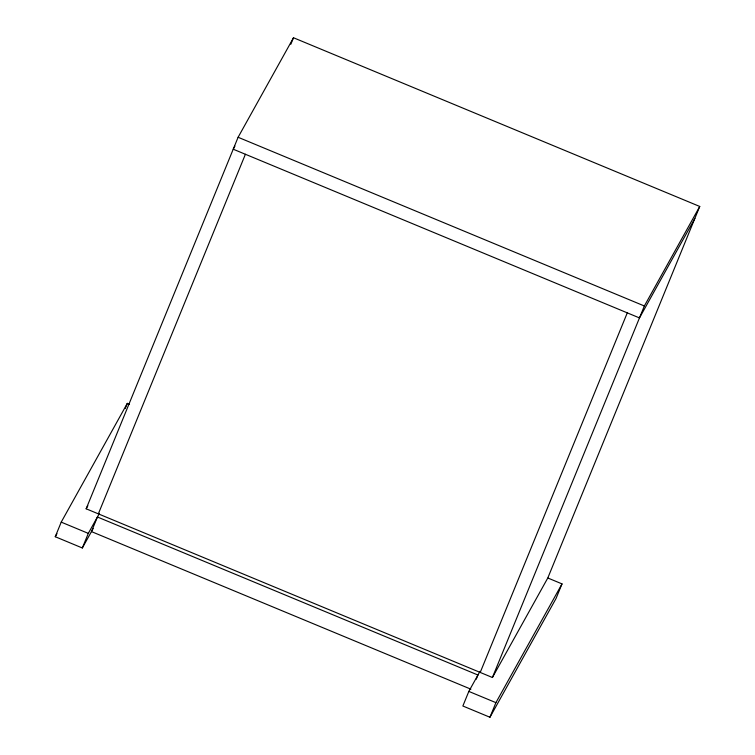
<?xml version="1.0" encoding="UTF-8"?>
<svg xmlns="http://www.w3.org/2000/svg" width="755" height="755" viewBox="0 0 755 755"><rect width="100%" height="100%" fill="white"/><g stroke="black" fill="none" stroke-linecap="round" stroke-linejoin="round"><path stroke-width="1.13" d="M93.167 528.519L82.333 547.979L55.257 536.73L61.221 522.13L127.321 403.368L129.492 404.265M125.198 408.578L127.321 403.368M86.155 508.794L238.108 137.268L293.497 37.75L699.743 206.464L547.8 577.981L492.411 677.499L86.155 508.794L87.863 505.708M82.333 547.979L88.307 533.379L99.452 513.362M98.339 513.853L245.403 154.265M290.826 44.262L293.497 37.75M479.972 671.384L468.827 691.41L462.862 706L489.948 717.25L556.048 598.488L562.013 583.889L547.932 578.037M476.245 679.198L477.943 675.027L97.423 516.996L91.459 531.596L470.893 689.173M480.218 672.441L627.282 312.863M492.411 677.499L644.355 305.983L699.743 206.464M489.948 717.25L495.912 702.65L562.013 583.889M234.937 146.13L233.22 149.207L639.476 317.921L694.864 218.403M55.257 536.73L56.965 533.653M238.108 137.268L644.355 305.983M61.221 522.13L88.307 533.379M468.827 691.41L495.912 702.65"/></g></svg>
